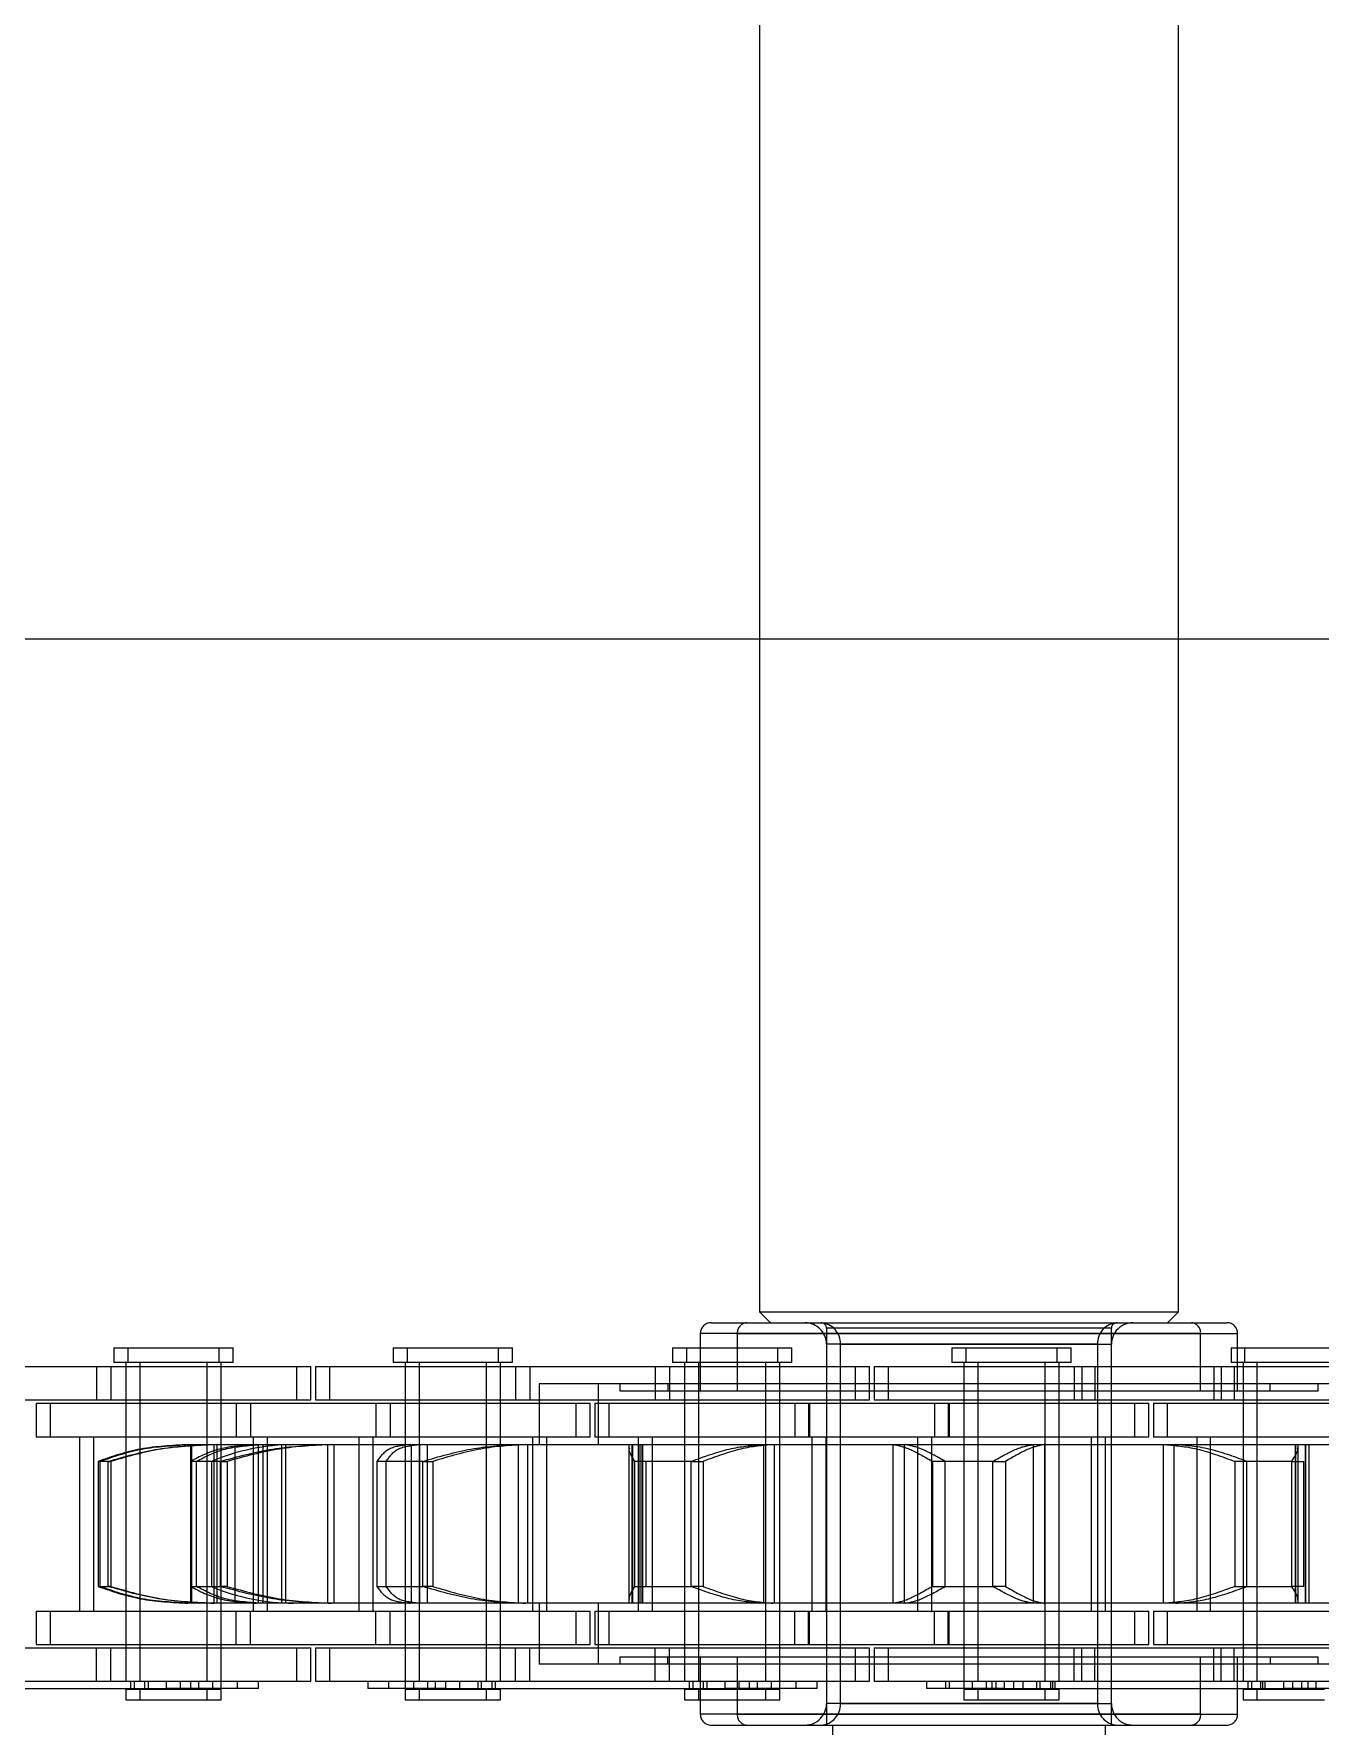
# Model space of a CAD drawing. Header units: metres. Extents: x 0 to 21025, y 0 to 14850.
# Drawn here: x 5998 to 6056.5, y 9072.2 to 9149.1 of the extents above; entities that cross this region are included whole.
import ezdxf

# ---------------------------------------------------------------- set-up
doc = ezdxf.new("R2010")
doc.units = ezdxf.units.M
doc.header["$LTSCALE"] = 25
doc.linetypes.add('HIDDEN2', pattern=[4.7625, 3.175, -1.5875])
for name, color, linetype in [('SL1', 8, 'Continuous'), ('SL4', 4, 'Continuous'), ('ST1', 7, 'HIDDEN2')]:
    doc.layers.add(name, color=color, linetype=linetype)

msp = doc.modelspace()

# ---------------------------------------------------------------- linework, layer by layer
at = {"layer": 'SL1'}
for radius, start, end in [(1215.5, 134.237972, 198.531491), (1170.7, 134.797453, 201.234448), (1164.35, 135.073034, 201.439244), (1158.35, 135.318064, 201.542777)]:
    msp.add_arc((7121.687, 8989.894), radius, start, end, dxfattribs=at)
for points, knots in [([(5991.484, 9121.619), (5992.078, 9127.005), (5994.021, 9144.63), (5998.565, 9174.346), (6005.011, 9210.006), (6011.064, 9238.952), (6015.255, 9255.68), (6016.625, 9261.149)], [0, 0, 0, 0, 0.114579, 0.374918, 0.635374, 0.880812, 1, 1, 1, 1]), ([(5991.485, 9121.619), (5992.079, 9127.005), (5994.022, 9144.632), (5998.565, 9174.346), (6005.012, 9210.006), (6011.065, 9238.951), (6015.255, 9255.681), (6016.625, 9261.149)], [0, 0, 0, 0, 0.114578, 0.374956, 0.635333, 0.880833, 1, 1, 1, 1])]:
    msp.add_open_spline(points, degree=3, knots=knots, dxfattribs=at)
at = {"layer": 'SL4'}
for p, q in [((6030.989, 9261.149), (6030.989, 9121.619)), ((6050.039, 9121.619), (6050.039, 9261.149)), ((5540.514, 9121.619), (6330.271, 9121.619))]:
    msp.add_line(p, q, dxfattribs=at)
at = {"layer": 'ST1'}
for p, q in [((6030.989, 9121.619), (6030.989, 9091.029)), ((6050.039, 9091.029), (6050.039, 9121.619)), ((6028.788, 9090.529), (6050.627, 9090.529)), ((6030.989, 9091.029), (6048.728, 9091.029)), ((6030.989, 9091.029), (6031.489, 9090.529)), ((6048.728, 9091.029), (6050.039, 9091.029)), ((6049.539, 9090.529), (6050.039, 9091.029)), ((6050.627, 9090.529), (6052.241, 9090.529)), ((6051.048, 9090.04), (6028.299, 9090.04)), ((6028.299, 9090.04), (6028.299, 9087.44)), ((6029.98, 9090.04), (6029.98, 9087.44)), ((6029.98, 9090.04), (6052.729, 9090.04)), ((6034.039, 9090.279), (6034.039, 9072.239)), ((6034.039, 9089.551), (6034.039, 9073.216)), ((6046.363, 9089.551), (6034.044, 9089.551)), ((6046.982, 9090.279), (6034.046, 9090.279)), ((6034.666, 9073.216), (6034.666, 9089.551)), ((6034.666, 9089.551), (6046.984, 9089.551)), ((6046.363, 9089.551), (6046.363, 9073.216)), ((6046.989, 9072.239), (6046.989, 9090.279)), ((6046.989, 9073.216), (6046.989, 9089.551)), ((6051.048, 9087.44), (6051.048, 9090.04)), ((6052.729, 9087.44), (6052.729, 9090.04)), ((6001.63, 9089.384), (6006.427, 9089.384)), ((6001.63, 9089.384), (6001.63, 9088.725)), ((6002.269, 9089.384), (6002.269, 9088.725)), ((6006.427, 9089.384), (6007.066, 9089.384)), ((6006.427, 9088.725), (6006.427, 9089.384)), ((6007.066, 9088.725), (6007.066, 9089.384)), ((6014.33, 9089.384), (6019.127, 9089.384)), ((6014.33, 9089.384), (6014.33, 9088.725)), ((6014.969, 9089.384), (6014.969, 9088.725)), ((6019.127, 9089.384), (6019.766, 9089.384)), ((6019.127, 9088.725), (6019.127, 9089.384)), ((6019.766, 9088.725), (6019.766, 9089.384)), ((6027.03, 9089.384), (6031.827, 9089.384)), ((6027.03, 9089.384), (6027.03, 9088.725)), ((6027.669, 9089.384), (6027.669, 9088.725)), ((6031.827, 9089.384), (6032.466, 9089.384)), ((6031.827, 9088.725), (6031.827, 9089.384)), ((6032.466, 9088.725), (6032.466, 9089.384)), ((6039.73, 9089.384), (6044.527, 9089.384)), ((6039.73, 9089.384), (6039.73, 9088.725)), ((6040.369, 9089.384), (6040.369, 9088.725)), ((6044.527, 9089.384), (6045.166, 9089.384)), ((6044.527, 9088.725), (6044.527, 9089.384)), ((6045.166, 9088.725), (6045.166, 9089.384)), ((6052.43, 9089.384), (6057.227, 9089.384)), ((6052.43, 9089.384), (6052.43, 9088.725)), ((6053.047, 9089.384), (6053.047, 9088.725)), ((5994.503, 9088.541), (6000.853, 9088.541)), ((6000.853, 9088.541), (6000.853, 9087.021)), ((6000.853, 9088.541), (6009.948, 9088.541)), ((6001.492, 9088.541), (6001.492, 9087.021)), ((6006.427, 9088.725), (6001.63, 9088.725)), ((6002.183, 9088.725), (6002.183, 9074.227)), ((6002.183, 9088.541), (6002.183, 9087.021)), ((6002.822, 9088.725), (6002.822, 9074.227)), ((6002.822, 9088.541), (6002.822, 9087.021)), ((6005.873, 9074.227), (6005.873, 9088.725)), ((6005.873, 9087.021), (6005.873, 9088.541)), ((6007.066, 9088.725), (6006.427, 9088.725)), ((6006.512, 9074.227), (6006.512, 9088.725)), ((6006.512, 9087.021), (6006.512, 9088.541)), ((6009.948, 9088.541), (6010.587, 9088.541)), ((6009.948, 9087.021), (6009.948, 9088.541)), ((6010.587, 9087.021), (6010.587, 9088.541)), ((6010.808, 9088.541), (6019.903, 9088.541)), ((6010.808, 9088.541), (6010.808, 9087.021)), ((6011.447, 9088.541), (6011.447, 9087.021)), ((6019.127, 9088.725), (6014.33, 9088.725)), ((6014.883, 9088.725), (6014.883, 9074.227)), ((6014.883, 9088.541), (6014.883, 9087.021)), ((6015.522, 9088.725), (6015.522, 9074.227)), ((6015.522, 9088.541), (6015.522, 9087.021)), ((6018.573, 9074.227), (6018.573, 9088.725)), ((6018.573, 9087.021), (6018.573, 9088.541)), ((6019.766, 9088.725), (6019.127, 9088.725)), ((6019.212, 9074.227), (6019.212, 9088.725)), ((6019.212, 9087.021), (6019.212, 9088.541)), ((6019.903, 9088.541), (6019.903, 9087.021)), ((6019.903, 9088.541), (6026.253, 9088.541)), ((6020.542, 9088.541), (6020.542, 9087.021)), ((6026.253, 9088.541), (6026.253, 9087.021)), ((6026.253, 9088.541), (6035.348, 9088.541)), ((6026.892, 9088.541), (6026.892, 9087.021)), ((6031.827, 9088.725), (6027.03, 9088.725)), ((6027.583, 9088.725), (6027.583, 9074.227)), ((6027.583, 9088.541), (6027.583, 9087.021)), ((6028.222, 9088.725), (6028.222, 9074.227)), ((6028.222, 9088.541), (6028.222, 9087.021)), ((6031.273, 9074.227), (6031.273, 9088.725)), ((6031.273, 9087.021), (6031.273, 9088.541)), ((6032.466, 9088.725), (6031.827, 9088.725)), ((6031.912, 9074.227), (6031.912, 9088.725)), ((6031.912, 9087.021), (6031.912, 9088.541)), ((6035.348, 9088.541), (6035.987, 9088.541)), ((6035.348, 9087.021), (6035.348, 9088.541)), ((6035.987, 9087.021), (6035.987, 9088.541)), ((6036.208, 9088.541), (6045.303, 9088.541)), ((6036.208, 9088.541), (6036.208, 9087.021)), ((6036.847, 9088.541), (6036.847, 9087.021)), ((6044.527, 9088.725), (6039.73, 9088.725)), ((6040.283, 9088.725), (6040.283, 9074.227)), ((6040.283, 9088.541), (6040.283, 9087.021)), ((6040.922, 9088.725), (6040.922, 9074.227)), ((6040.922, 9088.541), (6040.922, 9087.021)), ((6043.973, 9074.227), (6043.973, 9088.725)), ((6043.973, 9087.021), (6043.973, 9088.541)), ((6045.166, 9088.725), (6044.527, 9088.725)), ((6044.612, 9074.227), (6044.612, 9088.725)), ((6044.612, 9087.021), (6044.612, 9088.541)), ((6045.303, 9088.541), (6045.303, 9087.021)), ((6045.303, 9088.541), (6051.653, 9088.541)), ((6045.645, 9088.541), (6045.645, 9087.021)), ((6046.229, 9088.541), (6046.229, 9087.021)), ((6051.653, 9088.541), (6051.653, 9087.021)), ((6051.653, 9088.541), (6060.748, 9088.541)), ((6051.984, 9088.541), (6051.984, 9087.021)), ((6057.227, 9088.725), (6052.43, 9088.725)), ((6052.568, 9088.541), (6052.568, 9087.021)), ((6052.983, 9088.725), (6052.983, 9074.227)), ((6052.983, 9088.541), (6052.983, 9087.021)), ((6053.6, 9088.725), (6053.6, 9074.227)), ((6053.6, 9088.541), (6053.6, 9087.021)), ((6057.369, 9087.759), (6020.97, 9087.759)), ((6020.97, 9087.759), (6020.97, 9084.989)), ((6023.66, 9087.759), (6023.66, 9084.989)), ((6024.635, 9087.759), (6024.635, 9087.44)), ((6024.635, 9087.44), (6054.208, 9087.44)), ((6026.82, 9087.759), (6026.82, 9087.44)), ((6054.208, 9087.44), (6054.208, 9087.759)), ((6054.208, 9087.44), (6056.394, 9087.44)), ((6056.394, 9087.44), (6056.394, 9087.759)), ((5994.503, 9087.021), (6000.853, 9087.021)), ((5998.108, 9086.869), (6007.203, 9086.869)), ((5998.108, 9086.869), (5998.108, 9085.349)), ((5998.747, 9086.869), (5998.747, 9085.349)), ((6000.853, 9087.021), (6009.948, 9087.021)), ((6002.183, 9086.869), (6002.183, 9085.349)), ((6002.822, 9086.869), (6002.822, 9085.349)), ((6005.873, 9085.349), (6005.873, 9086.869)), ((6006.512, 9085.349), (6006.512, 9086.869)), ((6007.203, 9086.869), (6007.203, 9085.349)), ((6007.203, 9086.869), (6013.553, 9086.869)), ((6007.842, 9086.869), (6007.842, 9085.349)), ((6009.948, 9087.021), (6010.587, 9087.021)), ((6010.808, 9087.021), (6019.903, 9087.021)), ((6013.553, 9086.869), (6013.553, 9085.349)), ((6013.553, 9086.869), (6022.648, 9086.869)), ((6014.192, 9086.869), (6014.192, 9085.349)), ((6014.883, 9086.869), (6014.883, 9085.349)), ((6015.522, 9086.869), (6015.522, 9085.349)), ((6018.573, 9085.349), (6018.573, 9086.869)), ((6019.212, 9085.349), (6019.212, 9086.869)), ((6019.903, 9087.021), (6026.253, 9087.021)), ((6022.648, 9086.869), (6023.287, 9086.869)), ((6022.648, 9085.349), (6022.648, 9086.869)), ((6023.287, 9085.349), (6023.287, 9086.869)), ((6023.508, 9086.869), (6032.603, 9086.869)), ((6023.508, 9086.869), (6023.508, 9085.349)), ((6024.147, 9086.869), (6024.147, 9085.349)), ((6026.253, 9087.021), (6035.348, 9087.021)), ((6027.583, 9086.869), (6027.583, 9085.349)), ((6028.222, 9086.869), (6028.222, 9085.349)), ((6031.273, 9085.349), (6031.273, 9086.869)), ((6031.912, 9085.349), (6031.912, 9086.869)), ((6032.603, 9086.869), (6032.603, 9085.349)), ((6032.603, 9086.869), (6038.953, 9086.869)), ((6033.215, 9086.869), (6033.215, 9085.349)), ((6033.269, 9086.869), (6033.269, 9085.349)), ((6035.348, 9087.021), (6035.987, 9087.021)), ((6036.208, 9087.021), (6045.303, 9087.021)), ((6038.953, 9086.869), (6038.953, 9085.349)), ((6038.953, 9086.869), (6048.048, 9086.869)), ((6039.565, 9086.869), (6039.565, 9085.349)), ((6039.619, 9086.869), (6039.619, 9085.349)), ((6040.283, 9086.869), (6040.283, 9085.349)), ((6040.922, 9086.869), (6040.922, 9085.349)), ((6043.973, 9085.349), (6043.973, 9086.869)), ((6044.612, 9085.349), (6044.612, 9086.869)), ((6045.303, 9087.021), (6051.653, 9087.021)), ((6048.048, 9086.869), (6048.687, 9086.869)), ((6048.048, 9085.349), (6048.048, 9086.869)), ((6048.687, 9085.349), (6048.687, 9086.869)), ((6048.908, 9086.869), (6058.003, 9086.869)), ((6048.908, 9086.869), (6048.908, 9085.349)), ((6049.525, 9086.869), (6049.525, 9085.349)), ((6051.653, 9087.021), (6060.748, 9087.021)), ((6052.983, 9086.869), (6052.983, 9085.349)), ((6053.6, 9086.869), (6053.6, 9085.349)), ((5998.108, 9085.349), (6007.203, 9085.349)), ((6000.068, 9085.349), (6000.068, 9077.419)), ((6000.707, 9085.349), (6000.707, 9077.419)), ((6002.183, 9085.349), (6002.183, 9077.419)), ((6002.822, 9085.349), (6002.822, 9077.419)), ((6005.016, 9084.989), (6006.07, 9084.989)), ((6005.136, 9077.779), (6005.136, 9084.989)), ((6005.179, 9077.779), (6005.179, 9084.989)), ((6005.873, 9077.419), (6005.873, 9085.349)), ((6006.07, 9084.989), (6006.199, 9084.989)), ((6006.199, 9077.779), (6006.199, 9084.989)), ((6006.199, 9084.989), (6008.109, 9084.989)), ((6006.334, 9077.779), (6006.334, 9084.989)), ((6006.512, 9077.419), (6006.512, 9085.349)), ((6007.156, 9077.779), (6007.156, 9084.989)), ((6007.203, 9085.349), (6013.553, 9085.349)), ((6007.988, 9077.419), (6007.988, 9085.349)), ((6008.109, 9084.989), (6011.234, 9084.989)), ((6008.205, 9077.779), (6008.205, 9084.989)), ((6008.421, 9077.779), (6008.421, 9084.989)), ((6008.627, 9077.419), (6008.627, 9085.349)), ((6009.273, 9077.779), (6009.273, 9084.989)), ((6009.454, 9077.779), (6009.454, 9084.989)), ((6011.234, 9084.989), (6011.358, 9084.989)), ((6011.358, 9077.779), (6011.358, 9084.989)), ((6011.358, 9084.989), (6015.111, 9084.989)), ((6011.654, 9077.779), (6011.654, 9084.989)), ((6012.768, 9085.349), (6012.768, 9077.419)), ((6013.407, 9085.349), (6013.407, 9077.419)), ((6013.553, 9085.349), (6022.648, 9085.349)), ((6014.883, 9085.349), (6014.883, 9077.419)), ((6015.111, 9084.989), (6019.93, 9084.989)), ((6015.171, 9077.779), (6015.171, 9084.989)), ((6015.522, 9085.349), (6015.522, 9077.419)), ((6015.533, 9077.779), (6015.533, 9084.989)), ((6015.548, 9077.779), (6015.548, 9084.989)), ((6015.889, 9077.779), (6015.889, 9084.989)), ((6018.573, 9077.419), (6018.573, 9085.349)), ((6019.212, 9077.419), (6019.212, 9085.349)), ((6019.93, 9084.989), (6020.034, 9084.989)), ((6020.034, 9077.779), (6020.034, 9084.989)), ((6020.034, 9084.989), (6025.177, 9084.989)), ((6020.456, 9077.779), (6020.456, 9084.989)), ((6020.688, 9077.419), (6020.688, 9085.349)), ((6021.327, 9077.419), (6021.327, 9085.349)), ((6022.648, 9085.349), (6023.287, 9085.349)), ((6023.508, 9085.349), (6032.603, 9085.349)), ((6025.047, 9084.991), (6025.047, 9077.776)), ((6025.177, 9084.989), (6031.109, 9084.989)), ((6025.194, 9077.779), (6025.194, 9084.989)), ((6025.225, 9077.779), (6025.225, 9084.989)), ((6025.468, 9085.349), (6025.468, 9077.419)), ((6025.542, 9084.991), (6025.542, 9077.776)), ((6025.659, 9077.779), (6025.659, 9084.989)), ((6025.684, 9077.779), (6025.684, 9084.989)), ((6026.107, 9085.349), (6026.107, 9077.419)), ((6027.583, 9085.349), (6027.583, 9077.419)), ((6028.222, 9085.349), (6028.222, 9077.419)), ((6031.109, 9084.989), (6031.18, 9084.989)), ((6031.18, 9077.779), (6031.18, 9084.989)), ((6031.18, 9084.989), (6037.065, 9084.989)), ((6031.273, 9077.419), (6031.273, 9085.349)), ((6031.677, 9077.779), (6031.677, 9084.989)), ((6031.912, 9077.419), (6031.912, 9085.349)), ((6032.603, 9085.349), (6038.953, 9085.349)), ((6033.388, 9077.419), (6033.388, 9085.349)), ((6034.027, 9077.419), (6034.027, 9085.349)), ((6037.065, 9077.779), (6037.065, 9084.989)), ((6037.065, 9084.989), (6037.093, 9084.989)), ((6037.093, 9084.989), (6043.422, 9084.989)), ((6037.577, 9077.779), (6037.577, 9084.989)), ((6038.168, 9085.349), (6038.168, 9077.419)), ((6038.807, 9085.349), (6038.807, 9077.419)), ((6038.953, 9085.349), (6048.048, 9085.349)), ((6040.283, 9085.349), (6040.283, 9077.419)), ((6040.922, 9085.349), (6040.922, 9077.419)), ((6043.422, 9084.989), (6043.452, 9084.989)), ((6043.452, 9077.779), (6043.452, 9084.989)), ((6043.452, 9084.989), (6049.352, 9084.989)), ((6043.963, 9077.779), (6043.963, 9084.989)), ((6043.973, 9077.419), (6043.973, 9085.349)), ((6044.612, 9077.419), (6044.612, 9085.349)), ((6046.088, 9077.419), (6046.088, 9085.349)), ((6046.727, 9077.419), (6046.727, 9085.349)), ((6048.048, 9085.349), (6048.687, 9085.349)), ((6048.908, 9085.349), (6058.003, 9085.349)), ((6049.352, 9077.779), (6049.352, 9084.989)), ((6049.352, 9084.989), (6049.421, 9084.989)), ((6049.421, 9084.989), (6055.385, 9084.989)), ((6049.848, 9077.779), (6049.848, 9084.989)), ((6050.868, 9085.349), (6050.868, 9077.419)), ((6051.485, 9085.349), (6051.485, 9077.419)), ((6052.983, 9085.349), (6052.983, 9077.419)), ((6053.6, 9085.349), (6053.6, 9077.419)), ((6055.344, 9084.989), (6055.344, 9077.779)), ((6055.369, 9077.779), (6055.369, 9084.989)), ((6055.385, 9084.989), (6060.573, 9084.989)), ((6055.487, 9077.776), (6055.487, 9084.991)), ((6055.803, 9084.989), (6055.803, 9077.779)), ((6055.834, 9077.779), (6055.834, 9084.989)), ((6055.981, 9077.776), (6055.981, 9084.991)), ((6001.383, 9084.227), (6000.927, 9084.227)), ((6000.927, 9084.227), (6000.927, 9078.541)), ((6001.007, 9078.541), (6001.007, 9084.227)), ((6001.383, 9078.541), (6001.383, 9084.227)), ((6001.383, 9084.227), (6001.503, 9084.227)), ((6001.503, 9084.227), (6001.503, 9078.541)), ((6006.479, 9084.227), (6005.125, 9084.227)), ((6005.125, 9084.227), (6005.125, 9078.541)), ((6005.397, 9078.541), (6005.397, 9084.227)), ((6006.071, 9084.227), (6006.071, 9078.541)), ((6006.479, 9078.541), (6006.479, 9084.227)), ((6006.479, 9084.227), (6006.785, 9084.227)), ((6006.785, 9084.227), (6006.785, 9078.541)), ((6015.68, 9084.227), (6013.591, 9084.227)), ((6013.591, 9084.227), (6013.591, 9078.541)), ((6014.021, 9078.541), (6014.021, 9084.227)), ((6015.68, 9078.541), (6015.68, 9084.227)), ((6015.68, 9084.227), (6016.135, 9084.227)), ((6016.135, 9084.227), (6016.135, 9078.541)), ((6027.876, 9084.227), (6025.305, 9084.227)), ((6025.305, 9084.227), (6025.305, 9078.541)), ((6025.842, 9078.541), (6025.842, 9084.227)), ((6027.876, 9078.541), (6027.876, 9084.227)), ((6027.876, 9084.227), (6028.426, 9084.227)), ((6028.426, 9084.227), (6028.426, 9078.541)), ((6041.597, 9084.227), (6038.854, 9084.227)), ((6038.854, 9084.227), (6038.854, 9078.541)), ((6039.432, 9078.541), (6039.432, 9084.227)), ((6041.597, 9078.541), (6041.597, 9084.227)), ((6041.597, 9084.227), (6042.175, 9084.227)), ((6042.175, 9084.227), (6042.175, 9078.541)), ((6055.187, 9084.227), (6052.602, 9084.227)), ((6052.602, 9084.227), (6052.602, 9078.541)), ((6053.152, 9078.541), (6053.152, 9084.227)), ((6055.187, 9078.541), (6055.187, 9084.227)), ((6055.187, 9084.227), (6055.723, 9084.227)), ((6055.723, 9084.227), (6055.723, 9078.541)), ((6000.927, 9078.541), (6001.383, 9078.541)), ((6001.503, 9078.541), (6001.383, 9078.541)), ((6005.125, 9078.541), (6006.479, 9078.541)), ((6006.785, 9078.541), (6006.479, 9078.541)), ((6013.591, 9078.541), (6015.68, 9078.541)), ((6016.135, 9078.541), (6015.68, 9078.541)), ((6025.305, 9078.541), (6027.876, 9078.541)), ((6028.426, 9078.541), (6027.876, 9078.541)), ((6038.854, 9078.541), (6041.597, 9078.541)), ((6042.175, 9078.541), (6041.597, 9078.541)), ((6052.602, 9078.541), (6055.187, 9078.541)), ((6055.723, 9078.541), (6055.187, 9078.541)), ((5998.108, 9077.419), (6007.203, 9077.419)), ((5998.108, 9077.419), (5998.108, 9075.899)), ((5998.747, 9077.419), (5998.747, 9075.899)), ((6002.183, 9077.419), (6002.183, 9075.899)), ((6002.822, 9077.419), (6002.822, 9075.899)), ((6006.07, 9077.779), (6005.016, 9077.779)), ((6005.873, 9075.899), (6005.873, 9077.419)), ((6006.199, 9077.779), (6006.07, 9077.779)), ((6008.109, 9077.779), (6006.199, 9077.779)), ((6006.512, 9075.899), (6006.512, 9077.419)), ((6007.203, 9075.899), (6007.203, 9077.419)), ((6007.203, 9077.419), (6013.553, 9077.419)), ((6007.842, 9075.899), (6007.842, 9077.419)), ((6011.234, 9077.779), (6008.109, 9077.779)), ((6011.358, 9077.779), (6011.234, 9077.779)), ((6015.111, 9077.779), (6011.358, 9077.779)), ((6013.553, 9075.899), (6013.553, 9077.419)), ((6013.553, 9077.419), (6022.648, 9077.419)), ((6014.192, 9075.899), (6014.192, 9077.419)), ((6014.883, 9077.419), (6014.883, 9075.899)), ((6019.93, 9077.779), (6015.111, 9077.779)), ((6015.522, 9077.419), (6015.522, 9075.899)), ((6018.573, 9075.899), (6018.573, 9077.419)), ((6019.212, 9075.899), (6019.212, 9077.419)), ((6020.034, 9077.779), (6019.93, 9077.779)), ((6025.177, 9077.779), (6020.034, 9077.779)), ((6020.97, 9077.779), (6020.97, 9075.009)), ((6022.648, 9077.419), (6023.287, 9077.419)), ((6022.648, 9075.899), (6022.648, 9077.419)), ((6023.287, 9075.899), (6023.287, 9077.419)), ((6023.508, 9077.419), (6032.603, 9077.419)), ((6023.508, 9077.419), (6023.508, 9075.899)), ((6023.66, 9077.779), (6023.66, 9075.009)), ((6024.147, 9077.419), (6024.147, 9075.899)), ((6031.109, 9077.779), (6025.177, 9077.779)), ((6027.583, 9077.419), (6027.583, 9075.899)), ((6028.222, 9077.419), (6028.222, 9075.899)), ((6031.18, 9077.779), (6031.109, 9077.779)), ((6037.065, 9077.779), (6031.18, 9077.779)), ((6031.273, 9075.899), (6031.273, 9077.419)), ((6031.912, 9075.899), (6031.912, 9077.419)), ((6032.603, 9075.899), (6032.603, 9077.419)), ((6032.603, 9077.419), (6038.953, 9077.419)), ((6033.215, 9075.899), (6033.215, 9077.419)), ((6033.269, 9075.899), (6033.269, 9077.419)), ((6037.093, 9077.779), (6037.065, 9077.779)), ((6043.422, 9077.779), (6037.093, 9077.779)), ((6038.953, 9075.899), (6038.953, 9077.419)), ((6038.953, 9077.419), (6048.048, 9077.419)), ((6039.565, 9075.899), (6039.565, 9077.419)), ((6039.619, 9075.899), (6039.619, 9077.419)), ((6040.283, 9077.419), (6040.283, 9075.899)), ((6040.922, 9077.419), (6040.922, 9075.899)), ((6043.452, 9077.779), (6043.422, 9077.779)), ((6049.352, 9077.779), (6043.452, 9077.779)), ((6043.973, 9075.899), (6043.973, 9077.419)), ((6044.612, 9075.899), (6044.612, 9077.419)), ((6048.048, 9077.419), (6048.687, 9077.419)), ((6048.048, 9075.899), (6048.048, 9077.419)), ((6048.687, 9075.899), (6048.687, 9077.419)), ((6048.908, 9077.419), (6058.003, 9077.419)), ((6048.908, 9077.419), (6048.908, 9075.899)), ((6049.421, 9077.779), (6049.352, 9077.779)), ((6055.385, 9077.779), (6049.421, 9077.779)), ((6049.525, 9077.419), (6049.525, 9075.899)), ((6052.983, 9077.419), (6052.983, 9075.899)), ((6053.6, 9077.419), (6053.6, 9075.899)), ((6060.573, 9077.779), (6055.385, 9077.779)), ((5994.503, 9075.747), (6000.853, 9075.747)), ((5998.108, 9075.899), (6007.203, 9075.899)), ((6000.853, 9074.227), (6000.853, 9075.747)), ((6000.853, 9075.747), (6009.948, 9075.747)), ((6001.492, 9074.227), (6001.492, 9075.747)), ((6002.183, 9075.747), (6002.183, 9074.227)), ((6002.822, 9075.747), (6002.822, 9074.227)), ((6005.873, 9074.227), (6005.873, 9075.747)), ((6006.512, 9073.894), (6006.512, 9075.747)), ((6007.203, 9075.899), (6013.553, 9075.899)), ((6009.948, 9075.747), (6010.587, 9075.747)), ((6009.948, 9074.227), (6009.948, 9075.747)), ((6010.587, 9074.227), (6010.587, 9075.747)), ((6010.808, 9075.747), (6019.903, 9075.747)), ((6010.808, 9075.747), (6010.808, 9074.227)), ((6011.447, 9075.747), (6011.447, 9074.227)), ((6013.553, 9075.899), (6022.648, 9075.899)), ((6014.883, 9075.747), (6014.883, 9073.894)), ((6015.522, 9075.747), (6015.522, 9074.227)), ((6018.573, 9074.227), (6018.573, 9075.747)), ((6019.212, 9074.227), (6019.212, 9075.747)), ((6019.903, 9074.227), (6019.903, 9075.747)), ((6019.903, 9075.747), (6026.253, 9075.747)), ((6020.542, 9074.227), (6020.542, 9075.747)), ((6022.648, 9075.899), (6023.287, 9075.899)), ((6023.508, 9075.899), (6032.603, 9075.899)), ((6026.253, 9074.227), (6026.253, 9075.747)), ((6026.253, 9075.747), (6035.348, 9075.747)), ((6026.892, 9074.227), (6026.892, 9075.747)), ((6027.583, 9075.747), (6027.583, 9074.227)), ((6028.222, 9075.747), (6028.222, 9074.227)), ((6031.273, 9074.227), (6031.273, 9075.747)), ((6031.912, 9073.894), (6031.912, 9075.747)), ((6032.603, 9075.899), (6038.953, 9075.899)), ((6035.348, 9075.747), (6035.987, 9075.747)), ((6035.348, 9074.227), (6035.348, 9075.747)), ((6035.987, 9074.227), (6035.987, 9075.747)), ((6036.208, 9075.747), (6045.303, 9075.747)), ((6036.208, 9075.747), (6036.208, 9074.227)), ((6036.847, 9075.747), (6036.847, 9074.227)), ((6038.953, 9075.899), (6048.048, 9075.899)), ((6040.283, 9075.747), (6040.283, 9073.894)), ((6040.922, 9075.747), (6040.922, 9074.227)), ((6043.973, 9074.227), (6043.973, 9075.747)), ((6044.612, 9074.227), (6044.612, 9075.747)), ((6045.303, 9074.227), (6045.303, 9075.747)), ((6045.303, 9075.747), (6051.653, 9075.747)), ((6045.645, 9074.227), (6045.645, 9075.747)), ((6046.229, 9074.227), (6046.229, 9075.747)), ((6048.048, 9075.899), (6048.687, 9075.899)), ((6048.908, 9075.899), (6058.003, 9075.899)), ((6051.653, 9074.227), (6051.653, 9075.747)), ((6051.653, 9075.747), (6060.748, 9075.747)), ((6051.984, 9074.227), (6051.984, 9075.747)), ((6052.568, 9074.227), (6052.568, 9075.747)), ((6052.983, 9075.747), (6052.983, 9074.227)), ((6053.6, 9075.747), (6053.6, 9074.227)), ((6057.369, 9075.009), (6020.97, 9075.009)), ((6054.208, 9075.327), (6024.635, 9075.327)), ((6024.635, 9075.327), (6024.635, 9075.009)), ((6026.82, 9075.009), (6026.82, 9075.327)), ((6028.299, 9075.327), (6028.299, 9072.727)), ((6029.98, 9075.327), (6029.98, 9072.727)), ((6051.048, 9072.727), (6051.048, 9075.327)), ((6052.729, 9072.727), (6052.729, 9075.327)), ((6054.208, 9075.327), (6054.208, 9075.009)), ((6056.394, 9075.327), (6054.208, 9075.327)), ((6056.394, 9075.009), (6056.394, 9075.327)), ((5994.503, 9074.227), (6000.853, 9074.227)), ((6000.853, 9074.227), (6009.948, 9074.227)), ((6002.409, 9073.894), (6002.409, 9074.227)), ((6002.552, 9074.227), (6002.552, 9073.858)), ((6003.048, 9073.894), (6003.048, 9074.227)), ((6003.191, 9074.227), (6003.191, 9073.858)), ((6004.028, 9073.894), (6004.028, 9074.227)), ((6004.667, 9073.894), (6004.667, 9074.227)), ((6005.135, 9073.894), (6005.135, 9074.227)), ((6005.504, 9073.858), (6005.504, 9074.227)), ((6006.143, 9073.858), (6006.143, 9074.227)), ((6007.259, 9073.894), (6007.259, 9074.227)), ((6008.219, 9073.894), (6008.219, 9074.227)), ((6009.948, 9074.227), (6010.587, 9074.227)), ((6010.808, 9074.227), (6019.903, 9074.227)), ((6013.176, 9074.227), (6013.176, 9073.894)), ((6014.136, 9073.894), (6014.136, 9074.227)), ((6015.252, 9074.227), (6015.252, 9073.858)), ((6015.891, 9074.227), (6015.891, 9073.858)), ((6016.26, 9073.894), (6016.26, 9074.227)), ((6016.728, 9073.894), (6016.728, 9074.227)), ((6017.367, 9073.894), (6017.367, 9074.227)), ((6018.204, 9073.858), (6018.204, 9074.227)), ((6018.347, 9073.894), (6018.347, 9074.227)), ((6018.843, 9073.858), (6018.843, 9074.227)), ((6018.986, 9073.894), (6018.986, 9074.227)), ((6019.903, 9074.227), (6026.253, 9074.227)), ((6026.253, 9074.227), (6035.348, 9074.227)), ((6027.809, 9073.894), (6027.809, 9074.227)), ((6027.952, 9074.227), (6027.952, 9073.858)), ((6028.448, 9073.894), (6028.448, 9074.227)), ((6028.591, 9074.227), (6028.591, 9073.858)), ((6029.428, 9073.894), (6029.428, 9074.227)), ((6030.067, 9073.894), (6030.067, 9074.227)), ((6030.535, 9073.894), (6030.535, 9074.227)), ((6030.904, 9073.858), (6030.904, 9074.227)), ((6031.543, 9073.858), (6031.543, 9074.227)), ((6032.659, 9073.894), (6032.659, 9074.227)), ((6033.619, 9073.894), (6033.619, 9074.227)), ((6035.348, 9074.227), (6035.987, 9074.227)), ((6036.208, 9074.227), (6045.303, 9074.227)), ((6038.576, 9074.227), (6038.576, 9073.894)), ((6039.455, 9073.894), (6039.455, 9074.227)), ((6039.628, 9073.894), (6039.628, 9074.227)), ((6040.652, 9074.227), (6040.652, 9073.858)), ((6041.291, 9074.227), (6041.291, 9073.858)), ((6041.576, 9073.894), (6041.576, 9074.227)), ((6041.748, 9073.894), (6041.748, 9074.227)), ((6042.128, 9073.894), (6042.128, 9074.227)), ((6042.559, 9073.894), (6042.559, 9074.227)), ((6042.975, 9073.894), (6042.975, 9074.227)), ((6043.604, 9073.858), (6043.604, 9074.227)), ((6043.747, 9073.894), (6043.747, 9074.227)), ((6044.243, 9073.858), (6044.243, 9074.227)), ((6044.332, 9073.894), (6044.332, 9074.227)), ((6044.435, 9073.894), (6044.435, 9074.227)), ((6045.303, 9074.227), (6051.653, 9074.227)), ((6051.653, 9074.227), (6060.748, 9074.227)), ((6053.209, 9073.894), (6053.209, 9074.227)), ((6053.352, 9074.227), (6053.352, 9073.858)), ((6053.777, 9073.894), (6053.777, 9074.227)), ((6053.881, 9073.894), (6053.881, 9074.227)), ((6053.969, 9074.227), (6053.969, 9073.858)), ((6054.828, 9073.894), (6054.828, 9074.227)), ((6055.238, 9073.894), (6055.238, 9074.227)), ((6055.653, 9073.894), (6055.653, 9074.227)), ((6055.935, 9073.894), (6055.935, 9074.227)), ((6056.304, 9073.858), (6056.304, 9074.227)), ((5991.328, 9073.894), (6004.028, 9073.894)), ((6005.873, 9073.858), (6002.183, 9073.858)), ((6002.183, 9073.858), (6002.183, 9073.384)), ((6002.183, 9073.384), (6005.873, 9073.384)), ((6002.822, 9073.858), (6002.822, 9073.384)), ((6007.259, 9073.894), (6004.028, 9073.894)), ((6006.512, 9073.858), (6005.873, 9073.858)), ((6005.873, 9073.384), (6005.873, 9073.858)), ((6005.873, 9073.384), (6006.512, 9073.384)), ((6006.512, 9073.384), (6006.512, 9073.858)), ((6008.219, 9073.894), (6007.259, 9073.894)), ((6016.728, 9073.894), (6013.176, 9073.894)), ((6018.573, 9073.858), (6014.883, 9073.858)), ((6014.883, 9073.858), (6014.883, 9073.384)), ((6014.883, 9073.384), (6018.573, 9073.384)), ((6015.522, 9073.858), (6015.522, 9073.384)), ((6016.728, 9073.894), (6029.428, 9073.894)), ((6019.212, 9073.858), (6018.573, 9073.858)), ((6018.573, 9073.384), (6018.573, 9073.858)), ((6018.573, 9073.384), (6019.212, 9073.384)), ((6019.212, 9073.384), (6019.212, 9073.858)), ((6031.273, 9073.858), (6027.583, 9073.858)), ((6027.583, 9073.858), (6027.583, 9073.384)), ((6027.583, 9073.384), (6031.273, 9073.384)), ((6028.222, 9073.858), (6028.222, 9073.384)), ((6032.659, 9073.894), (6029.428, 9073.894)), ((6031.912, 9073.858), (6031.273, 9073.858)), ((6031.273, 9073.384), (6031.273, 9073.858)), ((6031.273, 9073.384), (6031.912, 9073.384)), ((6031.912, 9073.384), (6031.912, 9073.858)), ((6033.619, 9073.894), (6032.659, 9073.894)), ((6042.128, 9073.894), (6038.576, 9073.894)), ((6043.973, 9073.858), (6040.283, 9073.858)), ((6040.283, 9073.858), (6040.283, 9073.384)), ((6040.283, 9073.384), (6043.973, 9073.384)), ((6040.922, 9073.858), (6040.922, 9073.384)), ((6042.128, 9073.894), (6054.828, 9073.894)), ((6044.612, 9073.858), (6043.973, 9073.858)), ((6043.973, 9073.384), (6043.973, 9073.858)), ((6043.973, 9073.384), (6044.612, 9073.384)), ((6044.612, 9073.384), (6044.612, 9073.858)), ((6056.673, 9073.858), (6052.983, 9073.858)), ((6052.983, 9073.858), (6052.983, 9073.384)), ((6052.983, 9073.384), (6056.673, 9073.384)), ((6053.6, 9073.858), (6053.6, 9073.384)), ((6058.059, 9073.894), (6054.828, 9073.894)), ((6051.048, 9072.727), (6028.299, 9072.727)), ((6029.98, 9072.727), (6052.729, 9072.727)), ((6046.363, 9073.216), (6034.044, 9073.216)), ((6034.666, 9073.216), (6046.984, 9073.216)), ((6028.788, 9072.239), (6050.627, 9072.239)), ((6034.314, 9072.239), (6034.314, 9071.139)), ((6046.714, 9071.139), (6046.714, 9072.239)), ((6050.627, 9072.239), (6052.241, 9072.239))]:
    msp.add_line(p, q, dxfattribs=at)
for centre, radius, start, end in [((7121.687, 8989.894), 1163.627, 162.722567, 177.06431), ((7121.687, 8989.894), 1157.277, 162.722567, 177.06431), ((6028.788, 9090.04), 0.489, 90, 180), ((6030.438, 9090.071), 0.459, 94.53893, 183.91324), ((6033.062, 9089.551), 0.977, 0, 90), ((6033.733, 9089.596), 0.934, 357.23726, 86.94097), ((6033.789, 9090.279), 0.25, 0, 90), ((6047.295, 9089.596), 0.934, 93.05903, 182.76274), ((6047.966, 9089.551), 0.977, 90, 180), ((6047.239, 9090.279), 0.25, 90, 180), ((6050.59, 9090.071), 0.459, 356.08676, 85.46107), ((6052.241, 9090.04), 0.489, 0, 90), ((6009.822, 9075.371), 9.618, 90.09202, 112.96021), ((6009.822, 9087.396), 9.618, 247.03979, 269.90798), ((6028.788, 9072.727), 0.489, 180, 270), ((6030.438, 9072.696), 0.459, 176.08676, 265.46107), ((6033.062, 9073.216), 0.977, 270, 0), ((6033.733, 9073.171), 0.934, 273.05903, 2.76274), ((6047.295, 9073.171), 0.934, 177.23726, 266.94097), ((6047.966, 9073.216), 0.977, 180, 270), ((6050.59, 9072.696), 0.459, 274.53893, 3.91324), ((6052.241, 9072.727), 0.489, 270, 0)]:
    msp.add_arc(centre, radius, start, end, dxfattribs=at)
for points, knots in [([(6005.016, 9084.989), (6004.274, 9084.951), (6002.788, 9084.875), (6001.548, 9084.443), (6000.927, 9084.227)], [0, 0, 0, 0, 0.49948, 1, 1, 1, 1]), ([(6001.007, 9084.227), (6001.621, 9084.443), (6002.847, 9084.875), (6004.322, 9084.951), (6005.06, 9084.989)], [0, 0, 0, 0, 0.500152, 1, 1, 1, 1]), ([(6001.383, 9084.227), (6002.131, 9084.443), (6003.625, 9084.875), (6005.256, 9084.951), (6006.07, 9084.989)], [0, 0, 0, 0, 0.500529, 1, 1, 1, 1]), ([(6006.204, 9084.989), (6005.389, 9084.951), (6003.756, 9084.875), (6002.255, 9084.443), (6001.503, 9084.227)], [0, 0, 0, 0, 0.499459, 1, 1, 1, 1]), ([(6008.109, 9084.989), (6007.53, 9084.951), (6006.37, 9084.875), (6005.54, 9084.443), (6005.125, 9084.227)], [0, 0, 0, 0, 0.499427, 1, 1, 1, 1]), ([(6005.397, 9084.227), (6005.802, 9084.443), (6006.612, 9084.875), (6007.755, 9084.951), (6008.326, 9084.989)], [0, 0, 0, 0, 0.500133, 1, 1, 1, 1]), ([(6006.479, 9084.227), (6007.271, 9084.443), (6008.853, 9084.875), (6010.441, 9084.951), (6011.234, 9084.989)], [0, 0, 0, 0, 0.500514, 1, 1, 1, 1]), ([(6011.531, 9084.989), (6010.741, 9084.951), (6009.159, 9084.876), (6007.577, 9084.443), (6006.785, 9084.227)], [0, 0, 0, 0, 0.499098, 1, 1, 1, 1]), ([(6015.111, 9084.989), (6014.765, 9084.951), (6014.071, 9084.876), (6013.751, 9084.443), (6013.591, 9084.227)], [0, 0, 0, 0, 0.499098, 1, 1, 1, 1]), ([(6014.021, 9084.227), (6014.17, 9084.443), (6014.467, 9084.875), (6015.139, 9084.951), (6015.475, 9084.989)], [0, 0, 0, 0, 0.500534, 1, 1, 1, 1]), ([(6015.68, 9084.227), (6016.42, 9084.443), (6017.899, 9084.875), (6019.253, 9084.951), (6019.93, 9084.989)], [0, 0, 0, 0, 0.500261, 1, 1, 1, 1]), ([(6020.353, 9084.989), (6019.684, 9084.951), (6018.343, 9084.876), (6016.872, 9084.443), (6016.135, 9084.227)], [0, 0, 0, 0, 0.499124, 1, 1, 1, 1]), ([(6027.876, 9084.227), (6028.475, 9084.443), (6029.673, 9084.875), (6030.63, 9084.951), (6031.109, 9084.989)], [0, 0, 0, 0, 0.500133, 1, 1, 1, 1]), ([(6031.607, 9084.989), (6031.139, 9084.951), (6030.2, 9084.875), (6029.018, 9084.443), (6028.426, 9084.227)], [0, 0, 0, 0, 0.499464, 1, 1, 1, 1]), ([(6037.093, 9084.989), (6037.304, 9084.951), (6037.726, 9084.875), (6038.477, 9084.443), (6038.854, 9084.227)], [0, 0, 0, 0, 0.499479, 1, 1, 1, 1]), ([(6039.432, 9084.227), (6039.046, 9084.443), (6038.274, 9084.875), (6037.829, 9084.951), (6037.606, 9084.989)], [0, 0, 0, 0, 0.500372, 1, 1, 1, 1]), ([(6041.597, 9084.227), (6041.983, 9084.443), (6042.754, 9084.875), (6043.2, 9084.951), (6043.422, 9084.989)], [0, 0, 0, 0, 0.500372, 1, 1, 1, 1]), ([(6043.936, 9084.989), (6043.725, 9084.951), (6043.302, 9084.875), (6042.551, 9084.443), (6042.175, 9084.227)], [0, 0, 0, 0, 0.499479, 1, 1, 1, 1]), ([(6049.421, 9084.989), (6049.89, 9084.951), (6050.828, 9084.875), (6052.01, 9084.443), (6052.602, 9084.227)], [0, 0, 0, 0, 0.499464, 1, 1, 1, 1]), ([(6053.152, 9084.227), (6052.553, 9084.443), (6051.356, 9084.875), (6050.398, 9084.951), (6049.919, 9084.989)], [0, 0, 0, 0, 0.500133, 1, 1, 1, 1]), ([(6025.076, 9084.823), (6025.067, 9084.812), (6025.007, 9084.743), (6025.168, 9084.464), (6025.305, 9084.227)], [0, 0, 0, 0, 0.151986, 1, 1, 1, 1]), ([(6055.187, 9084.227), (6055.331, 9084.46), (6055.514, 9084.757), (6055.46, 9084.826), (6055.449, 9084.841)], [0, 0, 0, 0, 0.7869401, 1, 1, 1, 1]), ([(6000.927, 9078.541), (6001.548, 9078.324), (6002.788, 9077.892), (6004.274, 9077.816), (6005.016, 9077.779)], [0, 0, 0, 0, 0.500513, 1, 1, 1, 1]), ([(6005.06, 9077.779), (6004.323, 9077.816), (6002.848, 9077.892), (6001.622, 9078.324), (6001.007, 9078.541)], [0, 0, 0, 0, 0.499124, 1, 1, 1, 1]), ([(6006.07, 9077.779), (6005.256, 9077.816), (6003.626, 9077.892), (6002.131, 9078.324), (6001.383, 9078.541)], [0, 0, 0, 0, 0.499464, 1, 1, 1, 1]), ([(6001.503, 9078.541), (6002.255, 9078.324), (6003.756, 9077.892), (6005.389, 9077.816), (6006.204, 9077.779)], [0, 0, 0, 0, 0.500534, 1, 1, 1, 1]), ([(6005.125, 9078.541), (6005.54, 9078.324), (6006.37, 9077.892), (6007.53, 9077.816), (6008.109, 9077.779)], [0, 0, 0, 0, 0.500372, 1, 1, 1, 1]), ([(6008.326, 9077.779), (6007.756, 9077.816), (6006.613, 9077.892), (6005.802, 9078.324), (6005.397, 9078.541)], [0, 0, 0, 0, 0.499098, 1, 1, 1, 1]), ([(6011.234, 9077.779), (6010.441, 9077.816), (6008.853, 9077.892), (6007.271, 9078.324), (6006.479, 9078.541)], [0, 0, 0, 0, 0.499479, 1, 1, 1, 1]), ([(6006.785, 9078.541), (6007.576, 9078.324), (6009.158, 9077.892), (6010.74, 9077.816), (6011.531, 9077.779)], [0, 0, 0, 0, 0.500133, 1, 1, 1, 1]), ([(6013.591, 9078.541), (6013.751, 9078.324), (6014.07, 9077.892), (6014.764, 9077.816), (6015.111, 9077.779)], [0, 0, 0, 0, 0.5001333, 1, 1, 1, 1]), ([(6015.475, 9077.779), (6015.139, 9077.816), (6014.467, 9077.892), (6014.17, 9078.324), (6014.021, 9078.541)], [0, 0, 0, 0, 0.499459, 1, 1, 1, 1]), ([(6019.93, 9077.779), (6019.254, 9077.816), (6017.899, 9077.892), (6016.42, 9078.324), (6015.68, 9078.541)], [0, 0, 0, 0, 0.499419, 1, 1, 1, 1]), ([(6016.135, 9078.541), (6016.871, 9078.324), (6018.342, 9077.892), (6019.683, 9077.816), (6020.353, 9077.779)], [0, 0, 0, 0, 0.500152, 1, 1, 1, 1]), ([(6025.305, 9078.541), (6025.169, 9078.304), (6025.007, 9078.024), (6025.067, 9077.955), (6025.076, 9077.944)], [0, 0, 0, 0, 0.8474733, 1, 1, 1, 1]), ([(6031.109, 9077.779), (6030.631, 9077.816), (6029.673, 9077.892), (6028.476, 9078.324), (6027.876, 9078.541)], [0, 0, 0, 0, 0.499098, 1, 1, 1, 1]), ([(6028.426, 9078.541), (6029.018, 9078.324), (6030.2, 9077.892), (6031.139, 9077.816), (6031.607, 9077.779)], [0, 0, 0, 0, 0.500529, 1, 1, 1, 1]), ([(6038.854, 9078.541), (6038.477, 9078.324), (6037.726, 9077.892), (6037.304, 9077.816), (6037.093, 9077.779)], [0, 0, 0, 0, 0.500514, 1, 1, 1, 1]), ([(6037.606, 9077.779), (6037.829, 9077.816), (6038.274, 9077.892), (6039.045, 9078.324), (6039.432, 9078.541)], [0, 0, 0, 0, 0.499427, 1, 1, 1, 1]), ([(6043.422, 9077.779), (6043.2, 9077.816), (6042.755, 9077.892), (6041.983, 9078.324), (6041.597, 9078.541)], [0, 0, 0, 0, 0.499427, 1, 1, 1, 1]), ([(6042.175, 9078.541), (6042.551, 9078.324), (6043.302, 9077.892), (6043.725, 9077.816), (6043.936, 9077.779)], [0, 0, 0, 0, 0.500514, 1, 1, 1, 1]), ([(6052.602, 9078.541), (6052.01, 9078.324), (6050.828, 9077.892), (6049.89, 9077.816), (6049.421, 9077.779)], [0, 0, 0, 0, 0.500529, 1, 1, 1, 1]), ([(6049.919, 9077.779), (6050.397, 9077.816), (6051.355, 9077.892), (6052.552, 9078.324), (6053.152, 9078.541)], [0, 0, 0, 0, 0.499098, 1, 1, 1, 1]), ([(6055.449, 9077.926), (6055.46, 9077.941), (6055.514, 9078.01), (6055.331, 9078.307), (6055.187, 9078.541)], [0, 0, 0, 0, 0.213048, 1, 1, 1, 1])]:
    msp.add_open_spline(points, degree=3, knots=knots, dxfattribs=at)

doc.saveas('drawing.dxf')
